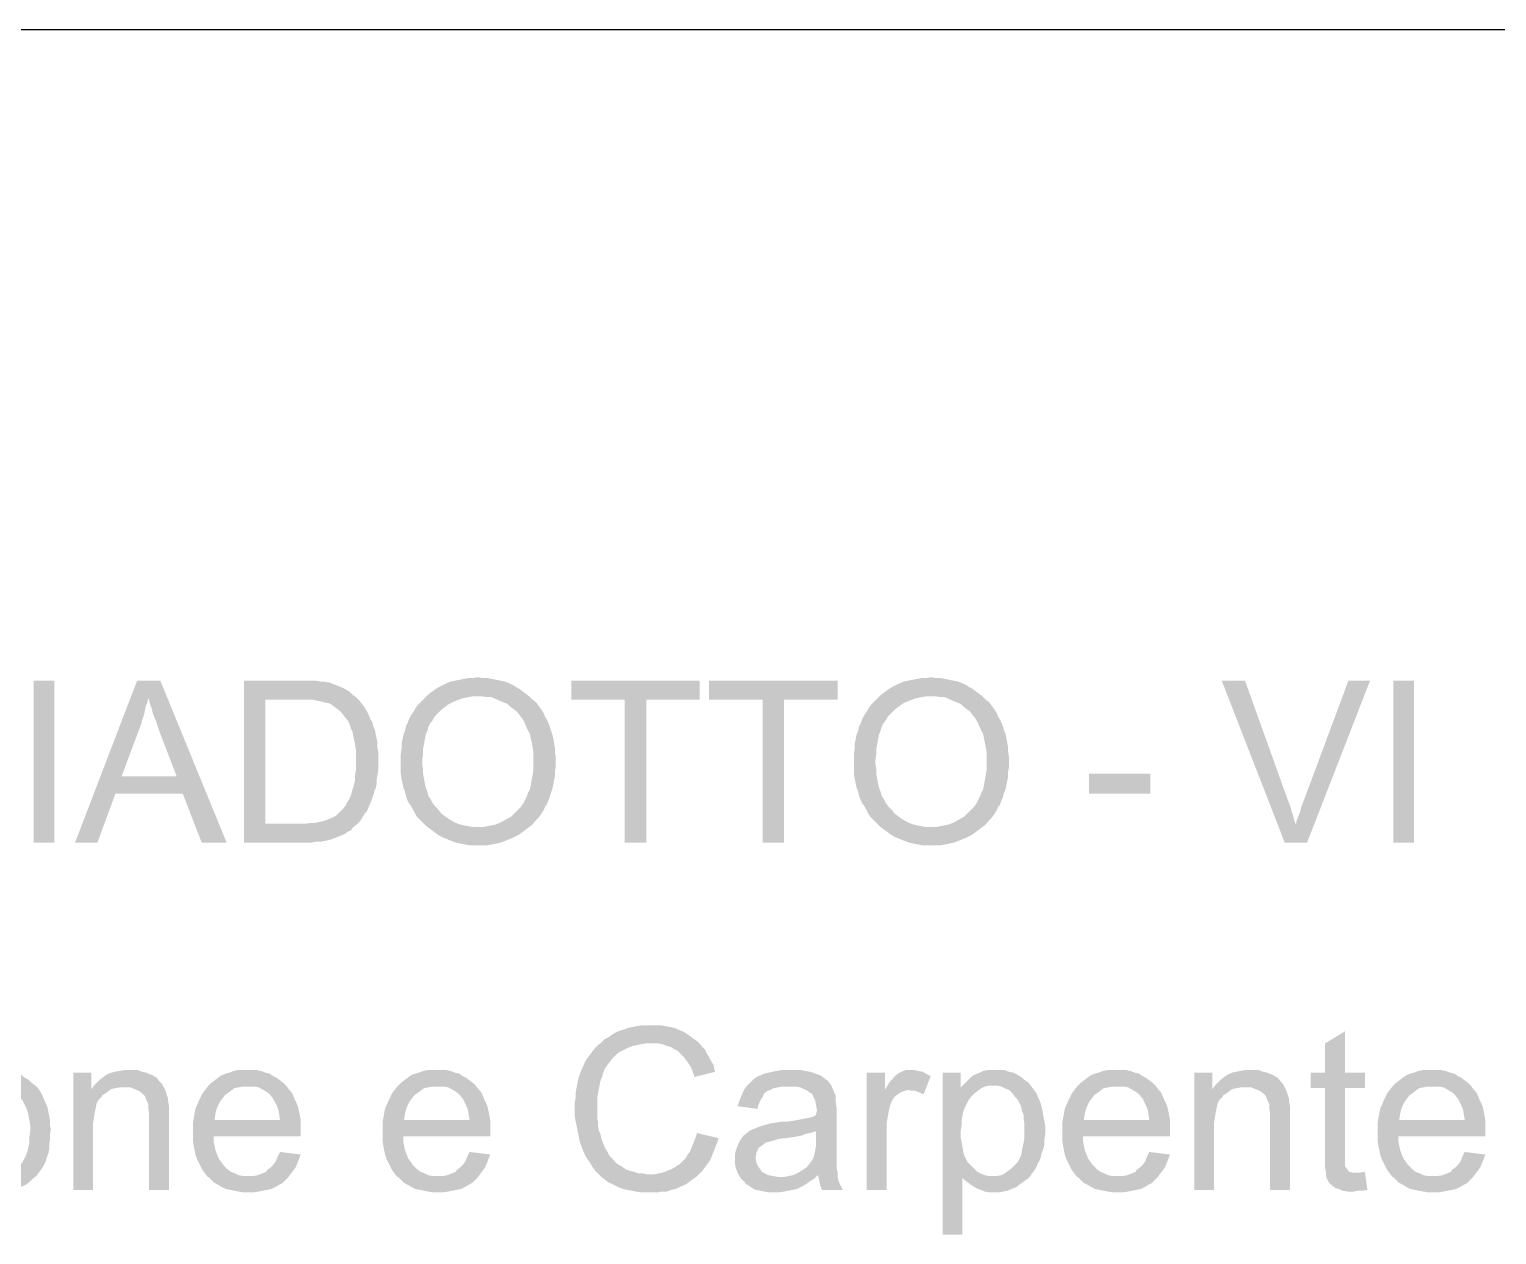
# Model space of a CAD drawing. Header units: millimetres. Extents: x -35.3 to 0.3, y 0.4 to 20.6.
# Drawn here: x -6.071 to -4.652, y 2.614 to 3.779 of the extents above; entities that cross this region are included whole.
import ezdxf

# ---------------------------------------------------------------- set-up
doc = ezdxf.new("R2010")
doc.units = ezdxf.units.MM
doc.layers.add('PDF _Geometria', color=7, linetype='Continuous')
doc.layers.add('PDF _Riempimenti solidi', color=7, linetype='Continuous')

msp = doc.modelspace()

# ---------------------------------------------------------------- hatches: boundary and pattern name
at = {"layer": 'PDF _Riempimenti solidi', "transparency": 33554559}
for points in [[(-5.6368, 3.1527), (-5.6377, 3.1527), (-5.6418, 3.1518), (-5.6468, 3.1518), (-5.6593, 3.1493), (-5.6635, 3.1485), (-5.6677, 3.1468), (-5.6743, 3.1435), (-5.6785, 3.141), (-5.6818, 3.1385), (-5.6852, 3.136), (-5.6368, 3.1343), (-5.6335, 3.1343), (-5.6285, 3.1335), (-5.6243, 3.1335), (-5.6202, 3.1318), (-5.6168, 3.1302), (-5.6085, 3.1268), (-5.606, 3.1243), (-5.5993, 3.1193), (-5.5968, 3.116), (-5.5943, 3.1127), (-5.5918, 3.1085), (-5.5902, 3.1043), (-5.5868, 3.0977), (-5.586, 3.0935), (-5.5843, 3.0852), (-5.5835, 3.0802), (-5.5835, 3.0627), (-5.5843, 3.0577), (-5.5852, 3.0535), (-5.586, 3.0485), (-5.5868, 3.0443), (-5.5885, 3.041), (-5.5902, 3.0368), (-5.5918, 3.0335), (-5.5935, 3.0302), (-5.596, 3.0268), (-5.5985, 3.0243), (-5.5993, 3.0235), (-5.6018, 3.021), (-5.6052, 3.0177), (-5.6085, 3.016), (-5.6127, 3.0135), (-5.616, 3.0118), (-5.6202, 3.0102), (-5.6243, 3.0093), (-5.6327, 3.0077), (-5.6368, 3.0077), (-5.5877, 3.0077), (-5.5843, 3.0102), (-5.5818, 3.0135), (-5.5785, 3.0168), (-5.576, 3.0202), (-5.5735, 3.0243), (-5.5718, 3.0285), (-5.571, 3.0285), (-5.5693, 3.0327), (-5.5677, 3.0368), (-5.5668, 3.0402), (-5.5652, 3.0443), (-5.5635, 3.0527), (-5.5627, 3.0568), (-5.5627, 3.0618), (-5.5618, 3.066), (-5.5618, 3.0752), (-5.5627, 3.0802), (-5.5627, 3.0843), (-5.5635, 3.0893), (-5.5643, 3.0935), (-5.5652, 3.0977), (-5.5668, 3.1018), (-5.5677, 3.1052), (-5.5693, 3.1093), (-5.571, 3.1127), (-5.5718, 3.1135), (-5.5735, 3.1177), (-5.576, 3.1218), (-5.581, 3.1285), (-5.5843, 3.131), (-5.5877, 3.1343), (-5.591, 3.1368), (-5.5943, 3.1393), (-5.5977, 3.1418), (-5.5993, 3.1427), (-5.6035, 3.1452), (-5.6068, 3.1468), (-5.611, 3.1485), (-5.6152, 3.1493), (-5.6193, 3.1502), (-5.6277, 3.1518), (-5.6327, 3.1518)], [(-5.1985, 3.1527), (-5.1993, 3.1527), (-5.2035, 3.1518), (-5.2085, 3.1518), (-5.2127, 3.151), (-5.2252, 3.1485), (-5.2293, 3.1468), (-5.236, 3.1435), (-5.2402, 3.141), (-5.2435, 3.1385), (-5.2468, 3.136), (-5.1985, 3.1343), (-5.1952, 3.1343), (-5.1902, 3.1335), (-5.186, 3.1335), (-5.1818, 3.1318), (-5.1785, 3.1302), (-5.1743, 3.1285), (-5.1702, 3.1268), (-5.1677, 3.1243), (-5.161, 3.1193), (-5.1585, 3.116), (-5.156, 3.1127), (-5.1535, 3.1085), (-5.1518, 3.1043), (-5.1502, 3.101), (-5.1485, 3.0977), (-5.1477, 3.0935), (-5.1468, 3.0893), (-5.146, 3.0852), (-5.1452, 3.0802), (-5.1452, 3.0627), (-5.146, 3.0577), (-5.1468, 3.0535), (-5.1477, 3.0485), (-5.1485, 3.0443), (-5.1502, 3.041), (-5.1518, 3.0368), (-5.1535, 3.0335), (-5.1552, 3.0302), (-5.1577, 3.0268), (-5.1602, 3.0243), (-5.161, 3.0235), (-5.1635, 3.021), (-5.1668, 3.0177), (-5.1702, 3.016), (-5.1743, 3.0135), (-5.1777, 3.0118), (-5.1818, 3.0102), (-5.1902, 3.0085), (-5.1943, 3.0077), (-5.1985, 3.0077), (-5.1493, 3.0077), (-5.146, 3.0102), (-5.1435, 3.0135), (-5.1402, 3.0168), (-5.1377, 3.0202), (-5.1352, 3.0243), (-5.1335, 3.0285), (-5.1327, 3.0285), (-5.131, 3.0327), (-5.1293, 3.0368), (-5.1285, 3.0402), (-5.1268, 3.0443), (-5.126, 3.0485), (-5.1252, 3.0527), (-5.1243, 3.0568), (-5.1243, 3.0618), (-5.1235, 3.066), (-5.1235, 3.0752), (-5.1243, 3.0802), (-5.1243, 3.0843), (-5.1252, 3.0893), (-5.126, 3.0935), (-5.1268, 3.0977), (-5.1285, 3.1018), (-5.1293, 3.1052), (-5.131, 3.1093), (-5.1327, 3.1127), (-5.1335, 3.1135), (-5.1352, 3.1177), (-5.1377, 3.1218), (-5.1402, 3.1252), (-5.1427, 3.1285), (-5.146, 3.131), (-5.1493, 3.1343), (-5.1527, 3.1368), (-5.156, 3.1393), (-5.1593, 3.1418), (-5.161, 3.1427), (-5.1652, 3.1452), (-5.1685, 3.1468), (-5.1727, 3.1485), (-5.1768, 3.1493), (-5.1852, 3.151), (-5.1893, 3.1518), (-5.1943, 3.1518)], [(-6.0468, 2.9927), (-6.0468, 3.1493), (-6.0668, 3.1493), (-6.0668, 2.9927)], [(-5.9443, 3.1493), (-5.9668, 3.1493), (-6.0268, 2.9927), (-6.0052, 2.9927), (-5.9877, 3.0402), (-5.9227, 3.0402), (-5.9818, 3.0568), (-5.9643, 3.1035), (-5.9627, 3.1077), (-5.9618, 3.1118), (-5.9602, 3.116), (-5.9593, 3.1202), (-5.9585, 3.1243), (-5.9568, 3.1285), (-5.956, 3.1327)], [(-5.9443, 3.1493), (-5.956, 3.1327), (-5.9552, 3.1302), (-5.9543, 3.1268), (-5.9527, 3.1227), (-5.9518, 3.1185), (-5.9502, 3.1143), (-5.9485, 3.1102), (-5.9452, 3.1002), (-5.9285, 3.0568), (-5.9818, 3.0568), (-5.9227, 3.0402), (-5.9043, 2.9927), (-5.8802, 2.9927)], [(-5.8093, 3.1493), (-5.8635, 3.1493), (-5.8635, 2.9927), (-5.7985, 2.9927), (-5.7935, 2.9935), (-5.7893, 2.9935), (-5.7852, 2.9943), (-5.781, 2.9952), (-5.7785, 2.996), (-5.7743, 2.9977), (-5.7702, 2.9993), (-5.766, 3.001), (-5.7627, 3.0035), (-5.7602, 3.0043), (-5.7577, 3.0077), (-5.7543, 3.0102), (-5.8427, 3.011), (-5.8427, 3.131), (-5.8093, 3.131), (-5.7552, 3.1335), (-5.7585, 3.136), (-5.761, 3.1385), (-5.7652, 3.141), (-5.7685, 3.1427), (-5.7768, 3.146), (-5.781, 3.1477), (-5.7827, 3.1477), (-5.786, 3.1485), (-5.7893, 3.1485), (-5.7943, 3.1493), (-5.8035, 3.1493)], [(-5.4227, 3.1493), (-5.5468, 3.1493), (-5.5468, 3.131), (-5.4952, 3.131), (-5.4952, 2.9927), (-5.4743, 2.9927), (-5.4743, 3.131), (-5.4227, 3.131)], [(-5.2893, 3.1493), (-5.4135, 3.1493), (-5.4135, 3.131), (-5.3618, 3.131), (-5.3618, 2.9927), (-5.341, 2.9927), (-5.341, 3.131), (-5.2893, 3.131)], [(-4.8952, 3.1493), (-4.9177, 3.1493), (-4.8568, 2.9927), (-4.846, 3.0102), (-4.8477, 3.0143), (-4.8485, 3.0185), (-4.8502, 3.0227), (-4.851, 3.0268), (-4.8543, 3.0352)], [(-4.7743, 3.1493), (-4.7952, 3.1493), (-4.8377, 3.0352), (-4.8393, 3.031), (-4.841, 3.0268), (-4.8418, 3.0227), (-4.8435, 3.0185), (-4.8452, 3.0143), (-4.846, 3.0102), (-4.8568, 2.9927), (-4.8352, 2.9927)], [(-4.7318, 2.9927), (-4.7318, 3.1493), (-4.7518, 3.1493), (-4.7518, 2.9927)], [(-5.7552, 3.1335), (-5.8093, 3.131), (-5.7977, 3.131), (-5.7893, 3.1293), (-5.7827, 3.1277), (-5.7818, 3.1277), (-5.7785, 3.126), (-5.7752, 3.1235), (-5.7718, 3.121), (-5.7685, 3.1177), (-5.766, 3.1143), (-5.7627, 3.1102), (-5.761, 3.1068), (-5.7602, 3.1035), (-5.7585, 3.1002), (-5.7577, 3.096), (-5.756, 3.0877), (-5.7552, 3.0827), (-5.7552, 3.0627), (-5.756, 3.0577), (-5.756, 3.0535), (-5.7568, 3.0493), (-5.7577, 3.046), (-5.7593, 3.0418), (-5.7593, 3.0402), (-5.761, 3.036), (-5.7635, 3.0318), (-5.7652, 3.0285), (-5.7677, 3.0252), (-5.7727, 3.0202), (-5.776, 3.0177), (-5.7802, 3.016), (-5.7843, 3.0143), (-5.7868, 3.0135), (-5.7902, 3.0127), (-5.7943, 3.0118), (-5.7985, 3.0118), (-5.8035, 3.011), (-5.8427, 3.011), (-5.7543, 3.0102), (-5.751, 3.0135), (-5.7485, 3.0177), (-5.7468, 3.0202), (-5.7443, 3.0235), (-5.7427, 3.0277), (-5.741, 3.031), (-5.7393, 3.036), (-5.7377, 3.0402), (-5.7377, 3.0418), (-5.736, 3.0452), (-5.7352, 3.0493), (-5.7352, 3.0535), (-5.7343, 3.0577), (-5.7335, 3.0627), (-5.7335, 3.0802), (-5.7343, 3.0843), (-5.7343, 3.0893), (-5.7352, 3.0935), (-5.736, 3.0977), (-5.7368, 3.1018), (-5.7385, 3.1052), (-5.7393, 3.1093), (-5.741, 3.1118), (-5.7427, 3.116), (-5.7443, 3.1193), (-5.7468, 3.1235), (-5.7493, 3.1268), (-5.7518, 3.1302)], [(-5.6852, 3.136), (-5.6877, 3.1335), (-5.6927, 3.1285), (-5.6952, 3.126), (-5.6977, 3.1227), (-5.6993, 3.1193), (-5.7018, 3.116), (-5.7035, 3.1127), (-5.7052, 3.1085), (-5.7068, 3.1052), (-5.7077, 3.101), (-5.7093, 3.0968), (-5.711, 3.0885), (-5.711, 3.0835), (-5.7118, 3.0785), (-5.7118, 3.0593), (-5.711, 3.0543), (-5.7093, 3.046), (-5.7077, 3.0418), (-5.7068, 3.0377), (-5.7052, 3.0335), (-5.7035, 3.0302), (-5.7027, 3.0293), (-5.7002, 3.0252), (-5.6985, 3.0218), (-5.696, 3.0177), (-5.6927, 3.0143), (-5.6902, 3.0118), (-5.6868, 3.0085), (-5.6768, 3.001), (-5.6743, 2.9993), (-5.671, 2.9977), (-5.6627, 2.9943), (-5.6585, 2.9927), (-5.6502, 2.991), (-5.646, 2.9902), (-5.6277, 2.9902), (-5.6193, 2.9918), (-5.6152, 2.9927), (-5.611, 2.9943), (-5.6068, 2.996), (-5.6027, 2.9977), (-5.5977, 3.0002), (-5.5943, 3.0027), (-5.591, 3.0052), (-5.5877, 3.0077), (-5.6418, 3.0077), (-5.6502, 3.0093), (-5.6543, 3.0102), (-5.6585, 3.0118), (-5.6618, 3.0135), (-5.666, 3.016), (-5.6727, 3.021), (-5.6752, 3.0243), (-5.676, 3.0252), (-5.6785, 3.0277), (-5.681, 3.031), (-5.6827, 3.0343), (-5.6852, 3.0385), (-5.686, 3.0418), (-5.6877, 3.046), (-5.6885, 3.0502), (-5.6893, 3.0543), (-5.6902, 3.0593), (-5.6902, 3.0635), (-5.691, 3.0685), (-5.691, 3.0727), (-5.6902, 3.0785), (-5.6902, 3.0835), (-5.6893, 3.0877), (-5.6885, 3.0927), (-5.6877, 3.0968), (-5.686, 3.101), (-5.6852, 3.1043), (-5.6835, 3.1077), (-5.681, 3.111), (-5.6793, 3.1143), (-5.6768, 3.1168), (-5.6743, 3.1193), (-5.6718, 3.1218), (-5.6652, 3.1268), (-5.6618, 3.1285), (-5.6535, 3.1318), (-5.6502, 3.1327), (-5.646, 3.1335), (-5.641, 3.1343), (-5.6368, 3.1343)], [(-5.2468, 3.136), (-5.2493, 3.1335), (-5.2527, 3.1302), (-5.2543, 3.1285), (-5.2568, 3.126), (-5.2593, 3.1227), (-5.261, 3.1193), (-5.2635, 3.116), (-5.2652, 3.1127), (-5.2668, 3.1085), (-5.2685, 3.1052), (-5.2693, 3.101), (-5.271, 3.0968), (-5.2718, 3.0927), (-5.2727, 3.0885), (-5.2727, 3.0835), (-5.2735, 3.0785), (-5.2735, 3.0593), (-5.2727, 3.0543), (-5.2718, 3.0502), (-5.271, 3.046), (-5.2693, 3.0418), (-5.2685, 3.0377), (-5.2668, 3.0335), (-5.2652, 3.0302), (-5.2643, 3.0293), (-5.2618, 3.0252), (-5.2602, 3.0218), (-5.2577, 3.0177), (-5.2543, 3.0143), (-5.2518, 3.0118), (-5.2485, 3.0085), (-5.2385, 3.001), (-5.236, 2.9993), (-5.2327, 2.9977), (-5.2285, 2.996), (-5.2243, 2.9943), (-5.2202, 2.9927), (-5.216, 2.9918), (-5.2077, 2.9902), (-5.1893, 2.9902), (-5.1852, 2.991), (-5.1768, 2.9927), (-5.1727, 2.9943), (-5.1643, 2.9977), (-5.161, 2.9993), (-5.1593, 3.0002), (-5.156, 3.0027), (-5.1527, 3.0052), (-5.1493, 3.0077), (-5.2035, 3.0077), (-5.2077, 3.0085), (-5.216, 3.0102), (-5.2202, 3.0118), (-5.2235, 3.0135), (-5.2277, 3.016), (-5.2343, 3.021), (-5.2368, 3.0243), (-5.2377, 3.0252), (-5.2402, 3.0277), (-5.2427, 3.031), (-5.2443, 3.0343), (-5.2468, 3.0385), (-5.2477, 3.0418), (-5.2493, 3.046), (-5.251, 3.0543), (-5.2518, 3.0593), (-5.2518, 3.0635), (-5.2527, 3.0685), (-5.2527, 3.0727), (-5.2518, 3.0785), (-5.2518, 3.0835), (-5.251, 3.0877), (-5.2502, 3.0927), (-5.2493, 3.0968), (-5.2477, 3.101), (-5.2468, 3.1043), (-5.2452, 3.1077), (-5.2427, 3.111), (-5.241, 3.1143), (-5.2385, 3.1168), (-5.236, 3.1193), (-5.2335, 3.1218), (-5.2268, 3.1268), (-5.2235, 3.1285), (-5.2193, 3.1302), (-5.2152, 3.1318), (-5.2118, 3.1327), (-5.2077, 3.1335), (-5.2027, 3.1343), (-5.1985, 3.1343)], [(-4.9868, 3.0402), (-4.9868, 3.0593), (-5.046, 3.0593), (-5.046, 3.0402)], [(-5.4693, 2.816), (-5.4785, 2.816), (-5.4835, 2.8152), (-5.4918, 2.8135), (-5.496, 2.8118), (-5.4993, 2.811), (-5.5035, 2.8093), (-5.5077, 2.8068), (-5.511, 2.8043), (-5.5143, 2.8027), (-5.5177, 2.7993), (-5.521, 2.7968), (-5.5243, 2.7935), (-5.5268, 2.7902), (-5.5293, 2.7868), (-5.5318, 2.7835), (-5.5343, 2.7793), (-5.5343, 2.7785), (-5.536, 2.7752), (-5.5377, 2.771), (-5.5393, 2.7668), (-5.5402, 2.7635), (-5.541, 2.7593), (-5.5418, 2.7552), (-5.5427, 2.7502), (-5.5427, 2.746), (-5.5435, 2.741), (-5.5435, 2.7277), (-5.5427, 2.7235), (-5.5418, 2.7193), (-5.541, 2.7152), (-5.5393, 2.7068), (-5.5385, 2.7027), (-5.5368, 2.6985), (-5.5335, 2.6902), (-5.531, 2.686), (-5.5285, 2.6827), (-5.526, 2.6785), (-5.5235, 2.6752), (-5.521, 2.6727), (-5.5177, 2.6693), (-5.471, 2.6718), (-5.4735, 2.6718), (-5.4777, 2.6727), (-5.4818, 2.6727), (-5.486, 2.6743), (-5.4902, 2.6752), (-5.4943, 2.6768), (-5.4977, 2.6793), (-5.501, 2.681), (-5.5043, 2.6835), (-5.5068, 2.6868), (-5.5102, 2.6902), (-5.5118, 2.6935), (-5.5143, 2.6977), (-5.516, 2.7018), (-5.5177, 2.706), (-5.5185, 2.7102), (-5.5202, 2.7143), (-5.521, 2.7185), (-5.521, 2.7227), (-5.5218, 2.7268), (-5.5218, 2.7452), (-5.521, 2.7502), (-5.5202, 2.7543), (-5.5185, 2.7627), (-5.5168, 2.7668), (-5.516, 2.7702), (-5.5143, 2.7743), (-5.5118, 2.7777), (-5.5093, 2.781), (-5.5068, 2.7843), (-5.5035, 2.7877), (-5.5002, 2.7902), (-5.4918, 2.7943), (-5.4877, 2.796), (-5.4835, 2.7968), (-5.4793, 2.7977), (-5.4743, 2.7985), (-5.4702, 2.7985), (-5.4235, 2.7993), (-5.4268, 2.8018), (-5.4302, 2.8043), (-5.4327, 2.806), (-5.436, 2.8085), (-5.4393, 2.8102), (-5.4435, 2.8118), (-5.4468, 2.8135), (-5.451, 2.8143), (-5.456, 2.8152), (-5.4602, 2.816), (-5.4643, 2.816)], [(-4.7985, 2.8102), (-4.8177, 2.7985), (-4.8177, 2.7702), (-4.8318, 2.7702), (-4.8318, 2.7552), (-4.8177, 2.7552), (-4.8177, 2.6777), (-4.8168, 2.6735), (-4.7877, 2.6735), (-4.791, 2.6735), (-4.7943, 2.6743), (-4.7952, 2.6752), (-4.7977, 2.6785), (-4.7985, 2.6793), (-4.7985, 2.7552), (-4.7793, 2.7552), (-4.7793, 2.7702), (-4.7985, 2.7702)], [(-5.4235, 2.7993), (-5.4702, 2.7985), (-5.4627, 2.7985), (-5.4585, 2.7977), (-5.4543, 2.796), (-5.451, 2.7952), (-5.4468, 2.7927), (-5.4435, 2.791), (-5.4385, 2.786), (-5.436, 2.7827), (-5.4335, 2.7793), (-5.431, 2.7752), (-5.4293, 2.771), (-5.4277, 2.766), (-5.4077, 2.771), (-5.4085, 2.7735), (-5.4093, 2.7777), (-5.4118, 2.7818), (-5.4135, 2.7852), (-5.416, 2.7893), (-5.4177, 2.7927), (-5.421, 2.796)], [(-6.1035, 2.7727), (-6.1127, 2.7727), (-6.1168, 2.7718), (-6.121, 2.7702), (-6.1252, 2.7693), (-6.1293, 2.7677), (-6.1327, 2.7652), (-6.136, 2.7627), (-6.1393, 2.7602), (-6.1402, 2.7602), (-6.1427, 2.7577), (-6.1035, 2.7568), (-6.0977, 2.7568), (-6.0935, 2.756), (-6.0902, 2.7543), (-6.0868, 2.7518), (-6.0827, 2.7493), (-6.0802, 2.746), (-6.0777, 2.7435), (-6.0743, 2.7368), (-6.0727, 2.7327), (-6.0718, 2.7285), (-6.071, 2.7243), (-6.0702, 2.7193), (-6.0702, 2.7135), (-6.071, 2.7077), (-6.071, 2.7027), (-6.0718, 2.6985), (-6.0727, 2.6943), (-6.0743, 2.6902), (-6.0777, 2.6835), (-6.0802, 2.681), (-6.081, 2.6802), (-6.0843, 2.6768), (-6.0877, 2.6743), (-6.091, 2.6727), (-6.0952, 2.671), (-6.0993, 2.6702), (-6.1035, 2.6702), (-6.1427, 2.6693), (-6.1327, 2.6618), (-6.1293, 2.6602), (-6.1252, 2.6585), (-6.121, 2.6568), (-6.1177, 2.656), (-6.1127, 2.6552), (-6.1085, 2.6543), (-6.0968, 2.6543), (-6.0927, 2.6552), (-6.0885, 2.656), (-6.0843, 2.6577), (-6.0802, 2.6593), (-6.076, 2.661), (-6.0743, 2.6618), (-6.071, 2.6643), (-6.0677, 2.6677), (-6.0643, 2.6702), (-6.0618, 2.6735), (-6.0593, 2.6768), (-6.0568, 2.681), (-6.0552, 2.6843), (-6.0543, 2.6877), (-6.0527, 2.6918), (-6.0518, 2.696), (-6.0518, 2.7002), (-6.051, 2.7052), (-6.051, 2.7102), (-6.0502, 2.7152), (-6.051, 2.7193), (-6.051, 2.7235), (-6.0518, 2.7285), (-6.0527, 2.7327), (-6.0535, 2.7368), (-6.0552, 2.741), (-6.0568, 2.7443), (-6.0585, 2.7485), (-6.0602, 2.7518), (-6.0627, 2.7552), (-6.0652, 2.7577), (-6.0685, 2.7602), (-6.0718, 2.7635), (-6.0752, 2.7652), (-6.0785, 2.7677), (-6.0827, 2.7693), (-6.086, 2.7702), (-6.0902, 2.7718), (-6.0943, 2.7727), (-6.0993, 2.7727)], [(-6.011, 2.7702), (-6.0285, 2.7702), (-6.0285, 2.6568), (-6.0093, 2.6568), (-6.0093, 2.7218), (-6.0085, 2.7268), (-6.0077, 2.7318), (-6.0068, 2.736), (-6.006, 2.7402), (-6.0043, 2.7435), (-6.0018, 2.746), (-6.0002, 2.7485), (-5.9985, 2.7493), (-5.9918, 2.7543), (-6.011, 2.7543)], [(-5.9743, 2.7727), (-5.9793, 2.7727), (-5.9843, 2.7718), (-5.9885, 2.771), (-5.9918, 2.7702), (-5.996, 2.7685), (-5.9993, 2.766), (-6.0027, 2.7635), (-6.0052, 2.761), (-6.0085, 2.7577), (-5.9785, 2.756), (-5.9735, 2.756), (-5.9693, 2.7543), (-5.9652, 2.7527), (-5.9618, 2.7502), (-5.9593, 2.7477), (-5.9577, 2.7435), (-5.956, 2.7402), (-5.956, 2.736), (-5.9552, 2.731), (-5.9552, 2.6568), (-5.936, 2.6568), (-5.936, 2.7385), (-5.9368, 2.7427), (-5.9368, 2.7452), (-5.9377, 2.7477), (-5.9393, 2.7527), (-5.9427, 2.7593), (-5.9452, 2.7618), (-5.9477, 2.7652), (-5.9518, 2.7677), (-5.956, 2.7693), (-5.9577, 2.7702), (-5.9618, 2.771), (-5.966, 2.7727), (-5.9702, 2.7727)], [(-5.8602, 2.7727), (-5.8693, 2.7727), (-5.8735, 2.7718), (-5.8777, 2.7702), (-5.881, 2.7693), (-5.8852, 2.7677), (-5.8885, 2.7652), (-5.8918, 2.7627), (-5.8952, 2.7602), (-5.8985, 2.7568), (-5.8535, 2.7568), (-5.8493, 2.756), (-5.846, 2.7543), (-5.8418, 2.7518), (-5.8385, 2.7493), (-5.836, 2.746), (-5.8352, 2.7452), (-5.8335, 2.7418), (-5.8318, 2.7385), (-5.8302, 2.7343), (-5.8293, 2.7293), (-5.8285, 2.7243), (-5.8918, 2.7243), (-5.8085, 2.7235), (-5.8093, 2.7285), (-5.8102, 2.7327), (-5.811, 2.7368), (-5.8127, 2.741), (-5.8143, 2.7443), (-5.816, 2.7485), (-5.8177, 2.7518), (-5.8202, 2.7543), (-5.8227, 2.7577), (-5.8252, 2.7602), (-5.8285, 2.7627), (-5.8318, 2.7652), (-5.8352, 2.7668), (-5.8385, 2.7693), (-5.8427, 2.7702), (-5.8468, 2.7718), (-5.851, 2.7727), (-5.8552, 2.7727)], [(-5.6768, 2.7727), (-5.686, 2.7727), (-5.6902, 2.7718), (-5.6943, 2.7702), (-5.6977, 2.7693), (-5.7018, 2.7677), (-5.7052, 2.7652), (-5.7085, 2.7627), (-5.7118, 2.7602), (-5.7152, 2.7568), (-5.6702, 2.7568), (-5.666, 2.756), (-5.6627, 2.7543), (-5.6585, 2.7518), (-5.6552, 2.7493), (-5.6527, 2.746), (-5.6518, 2.7452), (-5.6502, 2.7418), (-5.6485, 2.7385), (-5.6468, 2.7343), (-5.6452, 2.7243), (-5.7085, 2.7243), (-5.6252, 2.7235), (-5.626, 2.7285), (-5.6277, 2.7368), (-5.6293, 2.741), (-5.631, 2.7443), (-5.6327, 2.7485), (-5.6343, 2.7518), (-5.6368, 2.7543), (-5.6393, 2.7577), (-5.6418, 2.7602), (-5.6452, 2.7627), (-5.6485, 2.7652), (-5.6518, 2.7668), (-5.6552, 2.7693), (-5.6593, 2.7702), (-5.6635, 2.7718), (-5.6677, 2.7727), (-5.6718, 2.7727)], [(-5.3343, 2.7727), (-5.3435, 2.7727), (-5.3485, 2.7718), (-5.3527, 2.771), (-5.356, 2.7702), (-5.3602, 2.7693), (-5.3635, 2.7677), (-5.3677, 2.766), (-5.371, 2.7635), (-5.3743, 2.7602), (-5.3768, 2.7577), (-5.3368, 2.7568), (-5.3302, 2.7568), (-5.3252, 2.756), (-5.3185, 2.7527), (-5.3152, 2.7502), (-5.3143, 2.7502), (-5.3127, 2.7468), (-5.311, 2.7435), (-5.3102, 2.7393), (-5.3093, 2.7343), (-5.3093, 2.7335), (-5.3102, 2.7293), (-5.3127, 2.7277), (-5.316, 2.7268), (-5.3202, 2.726), (-5.3285, 2.7243), (-5.3335, 2.7235), (-5.3385, 2.7227), (-5.3443, 2.7227), (-5.3543, 2.721), (-5.361, 2.7193), (-5.3635, 2.7185), (-5.3677, 2.7168), (-5.3718, 2.7152), (-5.3102, 2.7135), (-5.3102, 2.6993), (-5.311, 2.6943), (-5.3118, 2.691), (-5.3127, 2.6877), (-5.3135, 2.686), (-5.316, 2.6827), (-5.3185, 2.6793), (-5.3218, 2.6768), (-5.326, 2.6743), (-5.3285, 2.6727), (-5.3327, 2.671), (-5.3085, 2.671), (-5.3077, 2.6693), (-5.3068, 2.6643), (-5.306, 2.661), (-5.3043, 2.6568), (-5.2843, 2.6568), (-5.2852, 2.6585), (-5.2868, 2.6618), (-5.2885, 2.666), (-5.2893, 2.6702), (-5.2893, 2.6743), (-5.2902, 2.6777), (-5.2902, 2.736), (-5.291, 2.741), (-5.291, 2.7477), (-5.2918, 2.7493), (-5.2952, 2.7577), (-5.2977, 2.761), (-5.2993, 2.7627), (-5.3027, 2.7652), (-5.306, 2.7677), (-5.311, 2.7693), (-5.3127, 2.7702), (-5.316, 2.771), (-5.3202, 2.7718), (-5.3243, 2.7727), (-5.3293, 2.7727)], [(-5.2435, 2.7702), (-5.261, 2.7702), (-5.261, 2.6568), (-5.2418, 2.6568), (-5.2418, 2.7218), (-5.241, 2.726), (-5.2402, 2.731), (-5.2393, 2.7352), (-5.2385, 2.7385), (-5.2368, 2.7427), (-5.2343, 2.7468), (-5.231, 2.7493), (-5.2285, 2.751), (-5.2243, 2.7527), (-5.2202, 2.7535), (-5.2435, 2.7535)], [(-5.2193, 2.7727), (-5.2235, 2.7727), (-5.2277, 2.771), (-5.231, 2.7693), (-5.2327, 2.7677), (-5.2352, 2.7652), (-5.2385, 2.7618), (-5.241, 2.7577), (-5.2435, 2.7535), (-5.2202, 2.7535), (-5.2185, 2.7527), (-5.2143, 2.7527), (-5.206, 2.7493), (-5.1993, 2.7668), (-5.2027, 2.7685), (-5.2068, 2.771), (-5.211, 2.7718), (-5.2152, 2.7727)], [(-5.1702, 2.7702), (-5.1877, 2.7702), (-5.1877, 2.6135), (-5.1685, 2.6135), (-5.1685, 2.6685), (-5.1393, 2.6702), (-5.1427, 2.6702), (-5.1468, 2.671), (-5.151, 2.6727), (-5.1543, 2.6743), (-5.1635, 2.6835), (-5.1668, 2.6902), (-5.1677, 2.6935), (-5.1685, 2.6985), (-5.1693, 2.7027), (-5.1702, 2.7077), (-5.1702, 2.7143), (-5.1693, 2.7193), (-5.1693, 2.7243), (-5.1677, 2.7327), (-5.166, 2.7368), (-5.1643, 2.7402), (-5.1627, 2.7435), (-5.1602, 2.7468), (-5.1568, 2.7502), (-5.1535, 2.7527), (-5.1502, 2.7552), (-5.1702, 2.756)], [(-5.1368, 2.7727), (-5.1443, 2.7727), (-5.1485, 2.7718), (-5.1518, 2.7702), (-5.156, 2.7685), (-5.1577, 2.7677), (-5.161, 2.7652), (-5.1668, 2.7593), (-5.1385, 2.7577), (-5.1352, 2.7577), (-5.131, 2.7568), (-5.1277, 2.7552), (-5.1235, 2.7535), (-5.1202, 2.7502), (-5.1177, 2.7468), (-5.1152, 2.7443), (-5.1135, 2.741), (-5.1118, 2.7377), (-5.111, 2.7335), (-5.1093, 2.7293), (-5.1093, 2.7252), (-5.1085, 2.7202), (-5.1085, 2.7077), (-5.1093, 2.7027), (-5.1102, 2.6985), (-5.1118, 2.6902), (-5.1135, 2.6868), (-5.1152, 2.6835), (-5.121, 2.6777), (-5.1277, 2.6727), (-5.131, 2.671), (-5.1352, 2.6702), (-5.1393, 2.6702), (-5.1685, 2.6685), (-5.166, 2.666), (-5.1593, 2.661), (-5.1552, 2.6585), (-5.1468, 2.6552), (-5.1427, 2.6543), (-5.1335, 2.6543), (-5.1293, 2.6552), (-5.1252, 2.656), (-5.121, 2.6577), (-5.1168, 2.6593), (-5.1135, 2.6618), (-5.111, 2.6635), (-5.1043, 2.6685), (-5.1018, 2.6718), (-5.0993, 2.6752), (-5.0968, 2.6793), (-5.0952, 2.6835), (-5.0943, 2.6843), (-5.0927, 2.6885), (-5.0918, 2.6927), (-5.0902, 2.6968), (-5.0893, 2.701), (-5.0893, 2.7052), (-5.0885, 2.7102), (-5.0885, 2.7193), (-5.0893, 2.7235), (-5.0902, 2.7277), (-5.091, 2.7327), (-5.0918, 2.7368), (-5.0927, 2.7402), (-5.0943, 2.7443), (-5.0952, 2.746), (-5.0968, 2.7502), (-5.1018, 2.7568), (-5.1043, 2.7602), (-5.1077, 2.7627), (-5.111, 2.7652), (-5.1118, 2.766), (-5.116, 2.7685), (-5.1193, 2.7702), (-5.1235, 2.771), (-5.1277, 2.7727), (-5.1327, 2.7727)], [(-5.0193, 2.7727), (-5.0285, 2.7727), (-5.0327, 2.7718), (-5.0368, 2.7702), (-5.0402, 2.7693), (-5.0443, 2.7677), (-5.0477, 2.7652), (-5.051, 2.7627), (-5.0543, 2.7602), (-5.0577, 2.7568), (-5.0127, 2.7568), (-5.0085, 2.756), (-5.0052, 2.7543), (-5.001, 2.7518), (-4.9977, 2.7493), (-4.9952, 2.746), (-4.9943, 2.7452), (-4.9927, 2.7418), (-4.991, 2.7385), (-4.9893, 2.7343), (-4.9877, 2.7243), (-5.051, 2.7243), (-4.9677, 2.7235), (-4.9685, 2.7285), (-4.9702, 2.7368), (-4.9718, 2.741), (-4.9735, 2.7443), (-4.9752, 2.7485), (-4.9768, 2.7518), (-4.9793, 2.7543), (-4.9818, 2.7577), (-4.9843, 2.7602), (-4.9877, 2.7627), (-4.991, 2.7652), (-4.9943, 2.7668), (-4.9977, 2.7693), (-5.0018, 2.7702), (-5.006, 2.7718), (-5.0102, 2.7727), (-5.0143, 2.7727)], [(-4.9268, 2.7702), (-4.9443, 2.7702), (-4.9443, 2.6568), (-4.9252, 2.6568), (-4.9252, 2.7218), (-4.9243, 2.7268), (-4.9235, 2.7318), (-4.9227, 2.736), (-4.9218, 2.7402), (-4.9202, 2.7435), (-4.9177, 2.746), (-4.916, 2.7485), (-4.9143, 2.7493), (-4.9077, 2.7543), (-4.9268, 2.7543)], [(-4.8902, 2.7727), (-4.8952, 2.7727), (-4.9002, 2.7718), (-4.9043, 2.771), (-4.9077, 2.7702), (-4.9118, 2.7685), (-4.9152, 2.766), (-4.9185, 2.7635), (-4.921, 2.761), (-4.9243, 2.7577), (-4.8943, 2.756), (-4.8893, 2.756), (-4.8852, 2.7543), (-4.881, 2.7527), (-4.8777, 2.7502), (-4.8752, 2.7477), (-4.8735, 2.7435), (-4.8718, 2.7402), (-4.8718, 2.736), (-4.871, 2.731), (-4.871, 2.6568), (-4.8518, 2.6568), (-4.8518, 2.7385), (-4.8527, 2.7427), (-4.8527, 2.7452), (-4.8535, 2.7477), (-4.8552, 2.7527), (-4.8568, 2.756), (-4.8585, 2.7593), (-4.861, 2.7618), (-4.8635, 2.7652), (-4.8677, 2.7677), (-4.8718, 2.7693), (-4.8735, 2.7702), (-4.8777, 2.771), (-4.8818, 2.7727), (-4.886, 2.7727)], [(-4.7143, 2.7727), (-4.7235, 2.7727), (-4.7277, 2.7718), (-4.7318, 2.7702), (-4.7352, 2.7693), (-4.7393, 2.7677), (-4.7427, 2.7652), (-4.746, 2.7627), (-4.7493, 2.7602), (-4.7527, 2.7568), (-4.7077, 2.7568), (-4.7035, 2.756), (-4.7002, 2.7543), (-4.696, 2.7518), (-4.6927, 2.7493), (-4.6902, 2.746), (-4.6893, 2.7452), (-4.6877, 2.7418), (-4.686, 2.7385), (-4.6843, 2.7343), (-4.6835, 2.7293), (-4.6827, 2.7243), (-4.746, 2.7243), (-4.6627, 2.7235), (-4.6635, 2.7285), (-4.6643, 2.7327), (-4.6652, 2.7368), (-4.6668, 2.741), (-4.6685, 2.7443), (-4.6702, 2.7485), (-4.6718, 2.7518), (-4.6743, 2.7543), (-4.6768, 2.7577), (-4.6793, 2.7602), (-4.6827, 2.7627), (-4.686, 2.7652), (-4.6893, 2.7668), (-4.6927, 2.7693), (-4.6968, 2.7702), (-4.701, 2.7718), (-4.7052, 2.7727), (-4.7093, 2.7727)], [(-6.0085, 2.7577), (-6.011, 2.7543), (-5.9918, 2.7543), (-5.9877, 2.7552), (-5.9835, 2.756), (-5.9785, 2.756)], [(-5.8985, 2.7568), (-5.901, 2.7535), (-5.9035, 2.7502), (-5.9052, 2.7468), (-5.9068, 2.7435), (-5.9085, 2.7393), (-5.9102, 2.736), (-5.911, 2.7318), (-5.9118, 2.7268), (-5.9127, 2.7227), (-5.9127, 2.7035), (-5.9118, 2.6985), (-5.911, 2.6943), (-5.9102, 2.6902), (-5.9085, 2.686), (-5.9068, 2.6827), (-5.9052, 2.6793), (-5.9035, 2.676), (-5.901, 2.6727), (-5.8985, 2.6693), (-5.8585, 2.6702), (-5.8643, 2.6702), (-5.8685, 2.671), (-5.8718, 2.6727), (-5.876, 2.6743), (-5.8793, 2.6768), (-5.8827, 2.6802), (-5.8835, 2.681), (-5.8852, 2.6835), (-5.8877, 2.6868), (-5.891, 2.6952), (-5.8918, 2.6993), (-5.8927, 2.7035), (-5.8927, 2.7085), (-5.8085, 2.7085), (-5.8085, 2.7235), (-5.8918, 2.7243), (-5.8918, 2.7252), (-5.891, 2.7302), (-5.8902, 2.7343), (-5.8885, 2.7385), (-5.8868, 2.7418), (-5.8843, 2.7452), (-5.8818, 2.7485), (-5.8793, 2.7502), (-5.876, 2.7527), (-5.8727, 2.7552), (-5.8685, 2.756), (-5.8643, 2.7568), (-5.8593, 2.7568)], [(-5.7152, 2.7568), (-5.7177, 2.7535), (-5.7202, 2.7502), (-5.7218, 2.7468), (-5.7235, 2.7435), (-5.7252, 2.7393), (-5.7268, 2.736), (-5.7277, 2.7318), (-5.7285, 2.7268), (-5.7293, 2.7227), (-5.7293, 2.7035), (-5.7285, 2.6985), (-5.7268, 2.6902), (-5.7252, 2.686), (-5.7235, 2.6827), (-5.7218, 2.6793), (-5.7202, 2.676), (-5.7177, 2.6727), (-5.7152, 2.6693), (-5.6752, 2.6702), (-5.681, 2.6702), (-5.6852, 2.671), (-5.6885, 2.6727), (-5.6927, 2.6743), (-5.696, 2.6768), (-5.6993, 2.6802), (-5.7002, 2.681), (-5.7018, 2.6835), (-5.7043, 2.6868), (-5.706, 2.691), (-5.7077, 2.6952), (-5.7085, 2.6993), (-5.7093, 2.7035), (-5.7093, 2.7085), (-5.6252, 2.7085), (-5.6252, 2.7235), (-5.7085, 2.7243), (-5.7085, 2.7252), (-5.7077, 2.7302), (-5.7068, 2.7343), (-5.7052, 2.7385), (-5.7035, 2.7418), (-5.701, 2.7452), (-5.6985, 2.7485), (-5.696, 2.7502), (-5.6893, 2.7552), (-5.6852, 2.756), (-5.681, 2.7568), (-5.676, 2.7568)], [(-5.3768, 2.7577), (-5.3793, 2.7543), (-5.381, 2.751), (-5.3827, 2.7468), (-5.3843, 2.7427), (-5.386, 2.7377), (-5.3668, 2.7352), (-5.366, 2.7385), (-5.3643, 2.7427), (-5.3618, 2.7468), (-5.3602, 2.7502), (-5.3568, 2.7527), (-5.3543, 2.7535), (-5.351, 2.7552), (-5.3468, 2.756), (-5.3427, 2.7568), (-5.3368, 2.7568)], [(-5.1668, 2.7593), (-5.1702, 2.756), (-5.1502, 2.7552), (-5.1468, 2.7568), (-5.1427, 2.7577), (-5.1385, 2.7577)], [(-5.0577, 2.7568), (-5.0602, 2.7535), (-5.0627, 2.7502), (-5.0643, 2.7468), (-5.066, 2.7435), (-5.0677, 2.7393), (-5.0693, 2.736), (-5.0702, 2.7318), (-5.071, 2.7268), (-5.0718, 2.7227), (-5.0718, 2.7035), (-5.071, 2.6985), (-5.0702, 2.6943), (-5.0693, 2.6902), (-5.0677, 2.686), (-5.066, 2.6827), (-5.0643, 2.6793), (-5.0627, 2.676), (-5.0602, 2.6727), (-5.0577, 2.6693), (-5.0177, 2.6702), (-5.0235, 2.6702), (-5.0277, 2.671), (-5.031, 2.6727), (-5.0352, 2.6743), (-5.0385, 2.6768), (-5.0418, 2.6802), (-5.0427, 2.681), (-5.0443, 2.6835), (-5.0468, 2.6868), (-5.0502, 2.6952), (-5.051, 2.6993), (-5.0518, 2.7035), (-5.0518, 2.7085), (-4.9677, 2.7085), (-4.9677, 2.7235), (-5.051, 2.7243), (-5.051, 2.7252), (-5.0502, 2.7302), (-5.0493, 2.7343), (-5.0477, 2.7385), (-5.046, 2.7418), (-5.0435, 2.7452), (-5.041, 2.7485), (-5.0385, 2.7502), (-5.0318, 2.7552), (-5.0277, 2.756), (-5.0235, 2.7568), (-5.0185, 2.7568)], [(-4.9243, 2.7577), (-4.9268, 2.7543), (-4.9077, 2.7543), (-4.9035, 2.7552), (-4.8993, 2.756), (-4.8943, 2.756)], [(-4.7527, 2.7568), (-4.7577, 2.7502), (-4.7593, 2.7468), (-4.761, 2.7435), (-4.7627, 2.7393), (-4.7643, 2.736), (-4.7652, 2.7318), (-4.766, 2.7268), (-4.7668, 2.7227), (-4.7668, 2.7035), (-4.766, 2.6985), (-4.7652, 2.6943), (-4.7643, 2.6902), (-4.7627, 2.686), (-4.761, 2.6827), (-4.7593, 2.6793), (-4.7577, 2.676), (-4.7527, 2.6693), (-4.7127, 2.6702), (-4.7185, 2.6702), (-4.7227, 2.671), (-4.726, 2.6727), (-4.7302, 2.6743), (-4.7335, 2.6768), (-4.7368, 2.6802), (-4.7377, 2.681), (-4.7393, 2.6835), (-4.7418, 2.6868), (-4.7452, 2.6952), (-4.746, 2.6993), (-4.7468, 2.7035), (-4.7468, 2.7085), (-4.6627, 2.7085), (-4.6627, 2.7235), (-4.746, 2.7243), (-4.746, 2.7252), (-4.7452, 2.7302), (-4.7443, 2.7343), (-4.7427, 2.7385), (-4.741, 2.7418), (-4.7385, 2.7452), (-4.736, 2.7485), (-4.7335, 2.7502), (-4.7268, 2.7552), (-4.7227, 2.756), (-4.7185, 2.7568), (-4.7135, 2.7568)], [(-5.4252, 2.7118), (-5.4268, 2.7068), (-5.4285, 2.7027), (-5.4302, 2.6985), (-5.4318, 2.6943), (-5.4343, 2.691), (-5.436, 2.6877), (-5.4393, 2.6843), (-5.4418, 2.6818), (-5.4435, 2.681), (-5.4468, 2.6785), (-5.4502, 2.6768), (-5.4543, 2.6752), (-5.4585, 2.6735), (-5.4627, 2.6727), (-5.4668, 2.6718), (-5.471, 2.6718), (-5.5177, 2.6693), (-5.511, 2.6643), (-5.5077, 2.6627), (-5.5043, 2.661), (-5.501, 2.6593), (-5.4968, 2.6577), (-5.4927, 2.6568), (-5.4843, 2.6552), (-5.4793, 2.6543), (-5.4635, 2.6543), (-5.4593, 2.6552), (-5.4543, 2.6552), (-5.4502, 2.6568), (-5.446, 2.6577), (-5.4427, 2.6593), (-5.4385, 2.661), (-5.4352, 2.6627), (-5.4285, 2.6677), (-5.426, 2.6693), (-5.4227, 2.6727), (-5.4202, 2.6752), (-5.4177, 2.6785), (-5.4152, 2.6818), (-5.4127, 2.6852), (-5.411, 2.6893), (-5.4093, 2.6935), (-5.4077, 2.6977), (-5.406, 2.7018), (-5.4043, 2.7068)], [(-5.3718, 2.7152), (-5.3752, 2.7135), (-5.3768, 2.7118), (-5.3802, 2.7093), (-5.3827, 2.706), (-5.3852, 2.7018), (-5.386, 2.6993), (-5.3877, 2.6952), (-5.3885, 2.691), (-5.3885, 2.6818), (-5.3877, 2.6777), (-5.386, 2.6735), (-5.3843, 2.6702), (-5.3818, 2.6668), (-5.3785, 2.6635), (-5.3785, 2.6627), (-5.3752, 2.661), (-5.3718, 2.6585), (-5.3685, 2.6568), (-5.3643, 2.656), (-5.3602, 2.6552), (-5.3552, 2.6543), (-5.346, 2.6543), (-5.341, 2.6552), (-5.3327, 2.6568), (-5.3285, 2.6577), (-5.3235, 2.6602), (-5.3193, 2.6627), (-5.316, 2.6652), (-5.3118, 2.6677), (-5.3452, 2.6693), (-5.3468, 2.6693), (-5.3518, 2.6702), (-5.356, 2.671), (-5.3627, 2.6743), (-5.3635, 2.676), (-5.366, 2.6793), (-5.3677, 2.6827), (-5.3685, 2.6877), (-5.3685, 2.6885), (-5.3677, 2.6927), (-5.366, 2.6968), (-5.3652, 2.6977), (-5.3618, 2.7002), (-5.3585, 2.7027), (-5.3518, 2.7043), (-5.3468, 2.706), (-5.341, 2.7068), (-5.3393, 2.7068), (-5.3335, 2.7077), (-5.3285, 2.7085), (-5.3243, 2.7093), (-5.3202, 2.711), (-5.316, 2.7118), (-5.3127, 2.7127), (-5.3102, 2.7135)], [(-5.8285, 2.6935), (-5.831, 2.6885), (-5.8327, 2.6843), (-5.8352, 2.681), (-5.8377, 2.6785), (-5.841, 2.676), (-5.8418, 2.6743), (-5.8502, 2.671), (-5.8543, 2.6702), (-5.8585, 2.6702), (-5.8985, 2.6693), (-5.8977, 2.6693), (-5.8943, 2.666), (-5.8918, 2.6635), (-5.8885, 2.6618), (-5.8843, 2.6593), (-5.881, 2.6577), (-5.8727, 2.656), (-5.8685, 2.6552), (-5.8635, 2.6543), (-5.8543, 2.6543), (-5.8493, 2.6552), (-5.8452, 2.656), (-5.841, 2.6568), (-5.8368, 2.6577), (-5.8335, 2.6593), (-5.8293, 2.6618), (-5.826, 2.6635), (-5.821, 2.6685), (-5.8185, 2.6718), (-5.8135, 2.6785), (-5.8118, 2.6827), (-5.8102, 2.6868), (-5.8085, 2.691)], [(-5.6452, 2.6935), (-5.6477, 2.6885), (-5.6493, 2.6843), (-5.6518, 2.681), (-5.6543, 2.6785), (-5.6577, 2.676), (-5.6585, 2.6743), (-5.6627, 2.6727), (-5.6668, 2.671), (-5.671, 2.6702), (-5.6752, 2.6702), (-5.7152, 2.6693), (-5.7143, 2.6693), (-5.711, 2.666), (-5.7085, 2.6635), (-5.7052, 2.6618), (-5.701, 2.6593), (-5.6977, 2.6577), (-5.6852, 2.6552), (-5.6802, 2.6543), (-5.671, 2.6543), (-5.666, 2.6552), (-5.6535, 2.6577), (-5.6502, 2.6593), (-5.646, 2.6618), (-5.6427, 2.6635), (-5.6377, 2.6685), (-5.6352, 2.6718), (-5.6327, 2.6752), (-5.6302, 2.6785), (-5.6285, 2.6827), (-5.6252, 2.691)], [(-4.9877, 2.6935), (-4.9902, 2.6885), (-4.9918, 2.6843), (-4.9943, 2.681), (-4.9968, 2.6785), (-5.0002, 2.676), (-5.001, 2.6743), (-5.0093, 2.671), (-5.0135, 2.6702), (-5.0177, 2.6702), (-5.0577, 2.6693), (-5.0568, 2.6693), (-5.0535, 2.666), (-5.051, 2.6635), (-5.0477, 2.6618), (-5.0435, 2.6593), (-5.0402, 2.6577), (-5.036, 2.6568), (-5.0318, 2.656), (-5.0277, 2.6552), (-5.0227, 2.6543), (-5.0135, 2.6543), (-5.0085, 2.6552), (-5.0043, 2.656), (-4.996, 2.6577), (-4.9927, 2.6593), (-4.9885, 2.6618), (-4.9852, 2.6635), (-4.9835, 2.6652), (-4.9802, 2.6685), (-4.9752, 2.6752), (-4.9727, 2.6785), (-4.971, 2.6827), (-4.9677, 2.691)], [(-4.6827, 2.6935), (-4.6852, 2.6885), (-4.6868, 2.6843), (-4.6893, 2.681), (-4.6918, 2.6785), (-4.6952, 2.676), (-4.696, 2.6743), (-4.7043, 2.671), (-4.7085, 2.6702), (-4.7127, 2.6702), (-4.7527, 2.6693), (-4.7518, 2.6693), (-4.7485, 2.666), (-4.746, 2.6635), (-4.7427, 2.6618), (-4.7385, 2.6593), (-4.7352, 2.6577), (-4.7268, 2.656), (-4.7227, 2.6552), (-4.7177, 2.6543), (-4.7085, 2.6543), (-4.7035, 2.6552), (-4.6952, 2.6568), (-4.691, 2.6577), (-4.6877, 2.6593), (-4.6835, 2.6618), (-4.6802, 2.6635), (-4.6785, 2.6652), (-4.6752, 2.6685), (-4.6727, 2.6718), (-4.6677, 2.6785), (-4.666, 2.6827), (-4.6643, 2.6868), (-4.6627, 2.691)], [(-5.3327, 2.671), (-5.341, 2.6693), (-5.3452, 2.6693), (-5.3118, 2.6677), (-5.3085, 2.671)], [(-4.7793, 2.6743), (-4.7843, 2.6735), (-4.8168, 2.6735), (-4.8168, 2.6702), (-4.816, 2.6677), (-4.8143, 2.6643), (-4.811, 2.661), (-4.8077, 2.6585), (-4.8043, 2.6577), (-4.801, 2.656), (-4.796, 2.6552), (-4.7902, 2.6552), (-4.786, 2.656), (-4.7818, 2.656), (-4.7768, 2.6568)]]:
    msp.add_hatch(color=256, dxfattribs=at).paths.add_polyline_path(points)

# ---------------------------------------------------------------- linework, layer by layer
at = {"layer": 'PDF _Geometria', "lineweight": 25}
msp.add_lwpolyline([(-7.4177, 3.7793), (0.0615, 3.7793)], dxfattribs=at)

doc.saveas('drawing.dxf')
